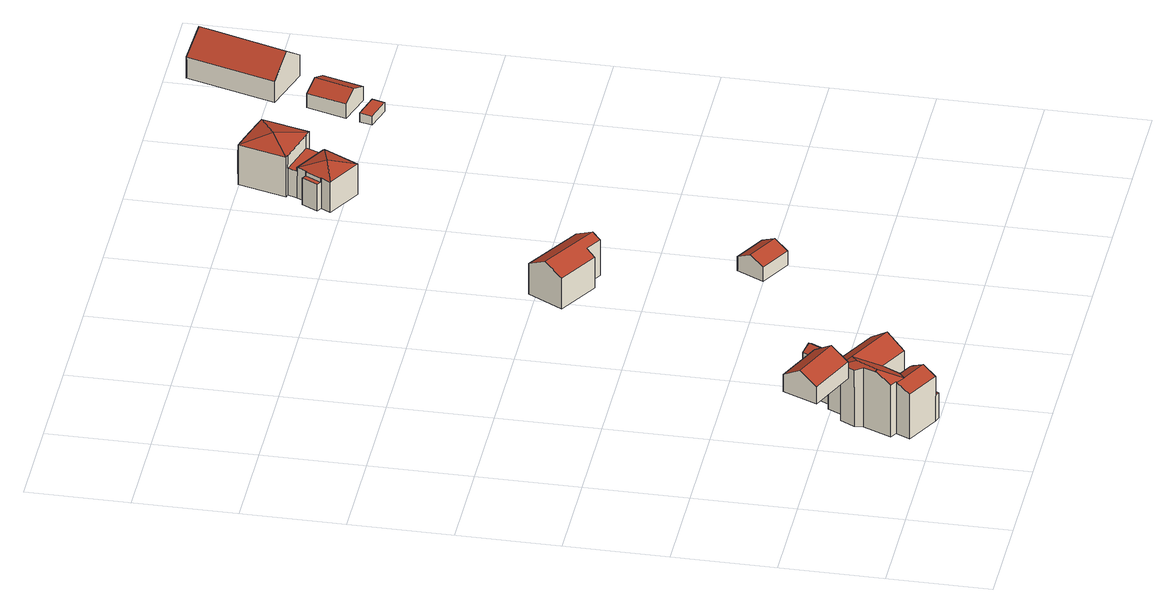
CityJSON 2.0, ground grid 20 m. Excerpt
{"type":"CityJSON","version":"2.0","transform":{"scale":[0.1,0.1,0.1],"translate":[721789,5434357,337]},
"CityObjects":{
"building1":{"type":"Building","attributes":{"Gemeindeschluessel":"09375181","HoeheDach":"366.339","HoeheGrund":"360.444","Methode":"1000","NiedrigsteTraufeDesGebaeudes":"363.977","Geometrietyp2DReferenz":"3000","measuredHeight":5.89,"function":"31001_1000","roofType":"3100"},"address":[{"Country":"Germany","Locality":"Pettendorf","ThoroughfareName":"Zur Alten Mühle 30"}],"geometry":[{"type":"Solid","lod":"2","boundaries":[[[[0,1,2,3]],[[1,4,5,2]],[[6,0,3,7]],[[8,5,4,9]],[[7,8,9,6]],[[7,3,2,5,8]],[[9,4,1,0,6]]]],"semantics":{"surfaces":[{"type":"RoofSurface","Dachneigung":"57.644","Dachorientierung":"203.854","Flaeche":"44.584","Z_MAX":"5.895","Z_MAX_ASL":"366.339","Z_MIN":"3.533","Z_MIN_ASL":"363.977"},{"type":"RoofSurface","Dachneigung":"57.663","Dachorientierung":"23.856","Flaeche":"44.702","Z_MAX":"5.895","Z_MAX_ASL":"366.339","Z_MIN":"3.540","Z_MIN_ASL":"363.984"},{"type":"WallSurface","Flaeche":"35.925","Z_MAX":"3.553","Z_MAX_ASL":"363.997","Z_MIN":"0.000","Z_MIN_ASL":"360.444"},{"type":"WallSurface","Flaeche":"35.958","Z_MAX":"3.540","Z_MAX_ASL":"363.984","Z_MIN":"0.000","Z_MIN_ASL":"360.444"},{"type":"GroundSurface","Flaeche":"75.429","Z_MAX":"0.000","Z_MAX_ASL":"360.444","Z_MIN":"0.000","Z_MIN_ASL":"360.444"},{"type":"WallSurface","Flaeche":"35.013","Z_MAX":"5.895","Z_MAX_ASL":"366.339","Z_MIN":"0.000","Z_MIN_ASL":"360.444"},{"type":"WallSurface","Flaeche":"35.122","Z_MAX":"5.895","Z_MAX_ASL":"366.339","Z_MIN":"0.000","Z_MIN_ASL":"360.444"}],"values":[[0,1,2,3,4,5,6]]}}]},
"building2":{"type":"Building","attributes":{"Gemeindeschluessel":"09375181","HoeheDach":"340.519","HoeheGrund":"338.160","Methode":"3100","NiedrigsteTraufeDesGebaeudes":"340.519","Geometrietyp2DReferenz":"3000","measuredHeight":2.36,"function":"31001_2000","roofType":"1000"},"geometry":[{"type":"Solid","lod":"2","boundaries":[[[[10,11,12,13]],[[11,14,15,12]],[[15,16,13,12]],[[14,17,16,15]],[[11,10,17,14]],[[17,10,13,16]]]],"semantics":{"surfaces":[{"type":"WallSurface","Flaeche":"7.909","Z_MAX":"2.359","Z_MAX_ASL":"340.519","Z_MIN":"0.000","Z_MIN_ASL":"338.160"},{"type":"WallSurface","Flaeche":"3.775","Z_MAX":"2.359","Z_MAX_ASL":"340.519","Z_MIN":"0.000","Z_MIN_ASL":"338.160"},{"type":"GroundSurface","Flaeche":"5.465","Z_MAX":"0.000","Z_MAX_ASL":"338.160","Z_MIN":"0.000","Z_MIN_ASL":"338.160"},{"type":"WallSurface","Flaeche":"8.237","Z_MAX":"2.359","Z_MAX_ASL":"340.519","Z_MIN":"0.000","Z_MIN_ASL":"338.160"},{"type":"RoofSurface","Dachneigung":"90.000","Dachorientierung":"-1.000","Flaeche":"5.465","Z_MAX":"2.359","Z_MAX_ASL":"340.519","Z_MIN":"2.359","Z_MIN_ASL":"340.519"},{"type":"WallSurface","Flaeche":"3.766","Z_MAX":"2.359","Z_MAX_ASL":"340.519","Z_MIN":"0.000","Z_MIN_ASL":"338.160"}],"values":[[0,1,2,3,4,5]]}}]},
"building3":{"type":"Building","attributes":{"Gemeindeschluessel":"09375181","HoeheDach":"350.800","HoeheGrund":"337.650","Methode":"2000","NiedrigsteTraufeDesGebaeudes":"343.140","Geometrietyp2DReferenz":"3000","measuredHeight":13.15,"function":"31001_1000","roofType":"3100"},"address":[{"Country":"Germany","Locality":"Pettendorf","ThoroughfareName":"Zur Alten Mühle 28"}],"geometry":[{"type":"Solid","lod":"2","boundaries":[[[[18,19,20,21]],[[22,23,24]],[[25,26,27,28,24,23]],[[29,30,31,32,33,34,35,36,37,38]],[[34,39,35]],[[40,41,42,43,44,45,46,47,18,21,48,49,50,51,52,53,54,55,56,57,58,59,60]],[[59,58,61,62,33,32]],[[63,64,53,52,65]],[[54,38,37,55]],[[66,41,40,67]],[[58,57,68,69,61]],[[36,70,56,55,37]],[[20,19,71,72,73,74]],[[45,44,75,76,74,73]],[[25,50,49,26]],[[43,77,75,44]],[[78,29,38,64,63]],[[46,72,71,47]],[[24,28,79,80,66,29,78]],[[34,62,61,69,39]],[[28,27,81,82,83]],[[47,71,19,18]],[[20,74,76,83,82]],[[21,20,82,81,48]],[[59,32,31,60]],[[41,66,80,42]],[[43,42,80,79,77]],[[34,33,62]],[[29,66,67,30]],[[56,70,68,57]],[[53,64,38,54]],[[51,50,25,23,22,84]],[[40,60,31,30,67]],[[45,73,72,46]],[[35,39,69,68,70]],[[63,65,84,22,24,78]],[[70,36,35]],[[51,84,65,52]],[[28,83,76,75,77,79]],[[49,48,81,27,26]]]],"semantics":{"surfaces":[{"type":"WallSurface","Flaeche":"6.137","Z_MAX":"5.490","Z_MAX_ASL":"343.140","Z_MIN":"0.000","Z_MIN_ASL":"337.650"},{"type":"WallSurface","Flaeche":"0.089","Z_MAX":"13.150","Z_MAX_ASL":"350.800","Z_MIN":"12.824","Z_MIN_ASL":"350.474"},{"type":"RoofSurface","Dachneigung":"59.373","Dachorientierung":"207.799","Flaeche":"8.359","Z_MAX":"13.150","Z_MAX_ASL":"350.800","Z_MIN":"11.070","Z_MIN_ASL":"348.720"},{"type":"RoofSurface","Dachneigung":"56.502","Dachorientierung":"27.804","Flaeche":"55.191","Z_MAX":"12.101","Z_MAX_ASL":"349.751","Z_MIN":"9.385","Z_MIN_ASL":"347.035"},{"type":"WallSurface","Flaeche":"0.213","Z_MAX":"9.920","Z_MAX_ASL":"347.570","Z_MIN":"9.570","Z_MIN_ASL":"347.220"},{"type":"GroundSurface","Flaeche":"201.735","Z_MAX":"0.000","Z_MAX_ASL":"337.650","Z_MIN":"0.000","Z_MIN_ASL":"337.650"},{"type":"WallSurface","Flaeche":"68.863","Z_MAX":"9.624","Z_MAX_ASL":"347.274","Z_MIN":"0.000","Z_MIN_ASL":"337.650"},{"type":"WallSurface","Flaeche":"38.802","Z_MAX":"12.137","Z_MAX_ASL":"349.787","Z_MIN":"0.000","Z_MIN_ASL":"337.650"},{"type":"WallSurface","Flaeche":"44.118","Z_MAX":"12.100","Z_MAX_ASL":"349.750","Z_MIN":"0.000","Z_MIN_ASL":"337.650"},{"type":"WallSurface","Flaeche":"61.329","Z_MAX":"9.645","Z_MAX_ASL":"347.295","Z_MIN":"0.000","Z_MIN_ASL":"337.650"},{"type":"WallSurface","Flaeche":"26.164","Z_MAX":"9.920","Z_MAX_ASL":"347.570","Z_MIN":"0.000","Z_MIN_ASL":"337.650"},{"type":"WallSurface","Flaeche":"12.346","Z_MAX":"9.570","Z_MAX_ASL":"347.220","Z_MIN":"0.000","Z_MIN_ASL":"337.650"},{"type":"RoofSurface","Dachneigung":"90.000","Dachorientierung":"-1.000","Flaeche":"7.092","Z_MAX":"5.490","Z_MAX_ASL":"343.140","Z_MIN":"5.490","Z_MIN_ASL":"343.140"},{"type":"WallSurface","Flaeche":"9.371","Z_MAX":"9.935","Z_MAX_ASL":"347.585","Z_MIN":"0.000","Z_MIN_ASL":"337.650"},{"type":"WallSurface","Flaeche":"18.986","Z_MAX":"11.179","Z_MAX_ASL":"348.829","Z_MIN":"0.000","Z_MIN_ASL":"337.650"},{"type":"WallSurface","Flaeche":"6.525","Z_MAX":"9.935","Z_MAX_ASL":"347.585","Z_MIN":"0.000","Z_MIN_ASL":"337.650"},{"type":"RoofSurface","Dachneigung":"65.894","Dachorientierung":"27.736","Flaeche":"4.466","Z_MAX":"13.150","Z_MAX_ASL":"350.800","Z_MIN":"12.100","Z_MIN_ASL":"349.750"},{"type":"WallSurface","Flaeche":"2.507","Z_MAX":"5.490","Z_MAX_ASL":"343.140","Z_MIN":"0.000","Z_MIN_ASL":"337.650"},{"type":"RoofSurface","Dachneigung":"58.497","Dachorientierung":"118.231","Flaeche":"50.535","Z_MAX":"13.150","Z_MAX_ASL":"350.800","Z_MIN":"9.570","Z_MIN_ASL":"347.220"},{"type":"RoofSurface","Dachneigung":"60.049","Dachorientierung":"118.210","Flaeche":"8.142","Z_MAX":"9.920","Z_MAX_ASL":"347.570","Z_MIN":"9.353","Z_MIN_ASL":"347.003"},{"type":"RoofSurface","Dachneigung":"62.779","Dachorientierung":"207.808","Flaeche":"24.968","Z_MAX":"11.070","Z_MAX_ASL":"348.720","Z_MIN":"9.570","Z_MIN_ASL":"347.220"},{"type":"WallSurface","Flaeche":"8.173","Z_MAX":"5.490","Z_MAX_ASL":"343.140","Z_MIN":"0.000","Z_MIN_ASL":"337.650"},{"type":"WallSurface","Flaeche":"24.934","Z_MAX":"11.070","Z_MAX_ASL":"348.720","Z_MIN":"5.490","Z_MIN_ASL":"343.140"},{"type":"WallSurface","Flaeche":"73.218","Z_MAX":"9.588","Z_MAX_ASL":"347.238","Z_MIN":"0.000","Z_MIN_ASL":"337.650"},{"type":"WallSurface","Flaeche":"78.764","Z_MAX":"9.624","Z_MAX_ASL":"347.274","Z_MIN":"0.000","Z_MIN_ASL":"337.650"},{"type":"WallSurface","Flaeche":"38.734","Z_MAX":"9.645","Z_MAX_ASL":"347.295","Z_MIN":"0.000","Z_MIN_ASL":"337.650"},{"type":"WallSurface","Flaeche":"29.988","Z_MAX":"9.597","Z_MAX_ASL":"347.247","Z_MIN":"0.000","Z_MIN_ASL":"337.650"},{"type":"WallSurface","Flaeche":"0.041","Z_MAX":"9.570","Z_MAX_ASL":"347.220","Z_MIN":"9.353","Z_MIN_ASL":"347.003"},{"type":"RoofSurface","Dachneigung":"57.574","Dachorientierung":"207.822","Flaeche":"38.530","Z_MAX":"12.101","Z_MAX_ASL":"349.751","Z_MIN":"9.615","Z_MIN_ASL":"347.265"},{"type":"WallSurface","Flaeche":"64.930","Z_MAX":"8.901","Z_MAX_ASL":"346.551","Z_MIN":"0.000","Z_MIN_ASL":"337.650"},{"type":"WallSurface","Flaeche":"20.557","Z_MAX":"12.100","Z_MAX_ASL":"349.750","Z_MIN":"0.000","Z_MIN_ASL":"337.650"},{"type":"WallSurface","Flaeche":"74.977","Z_MAX":"13.150","Z_MAX_ASL":"350.800","Z_MIN":"0.000","Z_MIN_ASL":"337.650"},{"type":"WallSurface","Flaeche":"82.726","Z_MAX":"12.101","Z_MAX_ASL":"349.751","Z_MIN":"0.000","Z_MIN_ASL":"337.650"},{"type":"WallSurface","Flaeche":"19.170","Z_MAX":"5.490","Z_MAX_ASL":"343.140","Z_MIN":"0.000","Z_MIN_ASL":"337.650"},{"type":"RoofSurface","Dachneigung":"60.043","Dachorientierung":"298.212","Flaeche":"15.036","Z_MAX":"9.920","Z_MAX_ASL":"347.570","Z_MIN":"8.880","Z_MIN_ASL":"346.530"},{"type":"RoofSurface","Dachneigung":"59.197","Dachorientierung":"298.205","Flaeche":"7.922","Z_MAX":"13.150","Z_MAX_ASL":"350.800","Z_MIN":"12.118","Z_MIN_ASL":"349.768"},{"type":"WallSurface","Flaeche":"0.388","Z_MAX":"9.570","Z_MAX_ASL":"347.220","Z_MIN":"8.901","Z_MIN_ASL":"346.551"},{"type":"WallSurface","Flaeche":"21.367","Z_MAX":"12.728","Z_MAX_ASL":"350.378","Z_MIN":"0.000","Z_MIN_ASL":"337.650"},{"type":"RoofSurface","Dachneigung":"62.609","Dachorientierung":"27.797","Flaeche":"14.247","Z_MAX":"11.070","Z_MAX_ASL":"348.720","Z_MIN":"9.570","Z_MIN_ASL":"347.220"},{"type":"WallSurface","Flaeche":"32.141","Z_MAX":"11.179","Z_MAX_ASL":"348.829","Z_MIN":"0.000","Z_MIN_ASL":"337.650"}],"values":[[0,1,2,3,4,5,6,7,8,9,10,11,12,13,14,15,16,17,18,19,20,21,22,23,24,25,26,27,28,29,30,31,32,33,34,35,36,37,38,39]]}}]},
"building4":{"type":"Building","attributes":{"Gemeindeschluessel":"09375181","HoeheDach":"351.189","HoeheGrund":"342.460","Methode":"1000","NiedrigsteTraufeDesGebaeudes":"349.087","Geometrietyp2DReferenz":"3000","measuredHeight":8.73,"function":"31001_1000","roofType":"3100"},"address":[{"Country":"Germany","Locality":"Pettendorf","ThoroughfareName":"Zur Alten Mühle 26"}],"geometry":[{"type":"Solid","lod":"2","boundaries":[[[[85,86,87,88]],[[89,90,91,92,93,94]],[[95,85,88,96,97,98]],[[97,90,89,98]],[[92,87,86,93]],[[88,87,92,91,96]],[[98,89,94,95]],[[96,91,90,97]],[[95,94,93,86,85]]]],"semantics":{"surfaces":[{"type":"WallSurface","Flaeche":"87.302","Z_MAX":"6.639","Z_MAX_ASL":"349.099","Z_MIN":"0.000","Z_MIN_ASL":"342.460"},{"type":"RoofSurface","Dachneigung":"61.757","Dachorientierung":"210.466","Flaeche":"49.422","Z_MAX":"8.729","Z_MAX_ASL":"351.189","Z_MIN":"6.627","Z_MIN_ASL":"349.087"},{"type":"GroundSurface","Flaeche":"94.677","Z_MAX":"0.000","Z_MAX_ASL":"342.460","Z_MIN":"0.000","Z_MIN_ASL":"342.460"},{"type":"WallSurface","Flaeche":"14.203","Z_MAX":"7.718","Z_MAX_ASL":"350.178","Z_MIN":"0.000","Z_MIN_ASL":"342.460"},{"type":"RoofSurface","Dachneigung":"61.747","Dachorientierung":"30.462","Flaeche":"58.055","Z_MAX":"8.729","Z_MAX_ASL":"351.189","Z_MIN":"6.639","Z_MIN_ASL":"349.099"},{"type":"WallSurface","Flaeche":"45.446","Z_MAX":"8.729","Z_MAX_ASL":"351.189","Z_MIN":"0.000","Z_MIN_ASL":"342.460"},{"type":"WallSurface","Flaeche":"62.238","Z_MAX":"6.657","Z_MAX_ASL":"349.117","Z_MIN":"0.000","Z_MIN_ASL":"342.460"},{"type":"WallSurface","Flaeche":"29.128","Z_MAX":"7.718","Z_MAX_ASL":"350.178","Z_MIN":"0.000","Z_MIN_ASL":"342.460"},{"type":"WallSurface","Flaeche":"59.920","Z_MAX":"8.729","Z_MAX_ASL":"351.189","Z_MIN":"0.000","Z_MIN_ASL":"342.460"}],"values":[[0,1,2,3,4,5,6,7,8]]}}]},
"building5":{"type":"Building","attributes":{"Gemeindeschluessel":"09375181","HoeheDach":"342.347","HoeheGrund":"337.840","Methode":"1000","NiedrigsteTraufeDesGebaeudes":"340.745","Geometrietyp2DReferenz":"3000","measuredHeight":4.51,"function":"31001_2000","roofType":"3100"},"geometry":[{"type":"Solid","lod":"2","boundaries":[[[[99,100,101,102]],[[101,103,104,105,102]],[[100,106,103,101]],[[102,105,107,99]],[[99,107,108,106,100]],[[105,104,108,107]],[[104,103,106,108]]]],"semantics":{"surfaces":[{"type":"GroundSurface","Flaeche":"43.324","Z_MAX":"0.000","Z_MAX_ASL":"337.840","Z_MIN":"0.000","Z_MIN_ASL":"337.840"},{"type":"WallSurface","Flaeche":"22.360","Z_MAX":"4.507","Z_MAX_ASL":"342.347","Z_MIN":"0.000","Z_MIN_ASL":"337.840"},{"type":"WallSurface","Flaeche":"20.953","Z_MAX":"2.917","Z_MAX_ASL":"340.757","Z_MIN":"0.000","Z_MIN_ASL":"337.840"},{"type":"WallSurface","Flaeche":"20.974","Z_MAX":"2.914","Z_MAX_ASL":"340.754","Z_MIN":"0.000","Z_MIN_ASL":"337.840"},{"type":"WallSurface","Flaeche":"22.299","Z_MAX":"4.507","Z_MAX_ASL":"342.347","Z_MIN":"0.000","Z_MIN_ASL":"337.840"},{"type":"RoofSurface","Dachneigung":"62.082","Dachorientierung":"208.107","Flaeche":"24.489","Z_MAX":"4.507","Z_MAX_ASL":"342.347","Z_MIN":"2.914","Z_MIN_ASL":"340.754"},{"type":"RoofSurface","Dachneigung":"62.087","Dachorientierung":"28.111","Flaeche":"24.539","Z_MAX":"4.507","Z_MAX_ASL":"342.347","Z_MIN":"2.905","Z_MIN_ASL":"340.745"}],"values":[[0,1,2,3,4,5,6]]}}]},
"building6":{"type":"Building","attributes":{"Gemeindeschluessel":"09375181","HoeheDach":"352.440","HoeheGrund":"342.520","Methode":"2000","NiedrigsteTraufeDesGebaeudes":"348.260","Geometrietyp2DReferenz":"3000","measuredHeight":9.92,"function":"31001_1000","roofType":"3500","storeysAboveGround":3},"address":[{"Country":"Germany","Locality":"Pettendorf","ThoroughfareName":"Zur Alten Mühle 22"}],"geometry":[{"type":"Solid","lod":"2","boundaries":[[[[109,110,111,112]],[[113,114,115,116,117]],[[118,119,120,121,122,123,124]],[[125,126,127,128]],[[129,130,131,132]],[[133,134,135,136]],[[137,136,135,138,121,120]],[[133,139,123,122,140,134]],[[141,142,143,144,145]],[[146,137,120,119,147]],[[148,117,116,149,111,110,150]],[[125,113,117,148,142,141,151,126]],[[113,125,128,152,153,139,133,136,137,146,109,112,154,155,129,132,114]],[[143,156,144]],[[149,131,130,157,158]],[[145,159,151,141]],[[140,138,135,134]],[[148,150,156,143,142]],[[160,161,118]],[[160,118,124]],[[146,147,159,145,144,156,150,110,109]],[[118,161,127,126,151,159,147,119]],[[116,115,131,149]],[[155,157,130,129]],[[153,152,160,124]],[[154,158,157,155]],[[139,153,124,123]],[[112,111,158,154]],[[140,122,121,138]],[[149,158,111]],[[152,128,127,161,160]],[[132,131,115,114]]]],"semantics":{"surfaces":[{"type":"WallSurface","Flaeche":"6.529","Z_MAX":"8.539","Z_MAX_ASL":"351.059","Z_MIN":"0.000","Z_MIN_ASL":"342.520"},{"type":"WallSurface","Flaeche":"9.940","Z_MAX":"8.542","Z_MAX_ASL":"351.062","Z_MIN":"0.000","Z_MIN_ASL":"342.520"},{"type":"RoofSurface","Dachneigung":"72.083","Dachorientierung":"298.977","Flaeche":"16.192","Z_MAX":"7.880","Z_MAX_ASL":"350.400","Z_MIN":"6.580","Z_MIN_ASL":"349.100"},{"type":"WallSurface","Flaeche":"2.473","Z_MAX":"6.585","Z_MAX_ASL":"349.105","Z_MIN":"0.000","Z_MIN_ASL":"342.520"},{"type":"WallSurface","Flaeche":"14.468","Z_MAX":"8.534","Z_MAX_ASL":"351.054","Z_MIN":"0.000","Z_MIN_ASL":"342.520"},{"type":"WallSurface","Flaeche":"20.110","Z_MAX":"5.740","Z_MAX_ASL":"348.260","Z_MIN":"0.000","Z_MIN_ASL":"342.520"},{"type":"WallSurface","Flaeche":"6.340","Z_MAX":"6.628","Z_MAX_ASL":"349.148","Z_MIN":"0.000","Z_MIN_ASL":"342.520"},{"type":"WallSurface","Flaeche":"6.164","Z_MAX":"6.621","Z_MAX_ASL":"349.141","Z_MIN":"0.000","Z_MIN_ASL":"342.520"},{"type":"RoofSurface","Dachneigung":"90.000","Dachorientierung":"-1.000","Flaeche":"20.736","Z_MAX":"5.770","Z_MAX_ASL":"348.290","Z_MIN":"5.770","Z_MIN_ASL":"348.290"},{"type":"WallSurface","Flaeche":"14.444","Z_MAX":"6.628","Z_MAX_ASL":"349.148","Z_MIN":"0.000","Z_MIN_ASL":"342.520"},{"type":"RoofSurface","Dachneigung":"73.968","Dachorientierung":"196.027","Flaeche":"24.309","Z_MAX":"9.920","Z_MAX_ASL":"352.440","Z_MIN":"8.520","Z_MIN_ASL":"351.040"},{"type":"WallSurface","Flaeche":"21.535","Z_MAX":"8.538","Z_MAX_ASL":"351.058","Z_MIN":"0.000","Z_MIN_ASL":"342.520"},{"type":"GroundSurface","Flaeche":"178.782","Z_MAX":"0.000","Z_MAX_ASL":"342.520","Z_MIN":"0.000","Z_MIN_ASL":"342.520"},{"type":"RoofSurface","Dachneigung":"90.000","Dachorientierung":"-1.000","Flaeche":"0.086","Z_MAX":"5.740","Z_MAX_ASL":"348.260","Z_MIN":"5.740","Z_MIN_ASL":"348.260"},{"type":"RoofSurface","Dachneigung":"73.968","Dachorientierung":"15.881","Flaeche":"23.949","Z_MAX":"9.920","Z_MAX_ASL":"352.440","Z_MIN":"8.531","Z_MIN_ASL":"351.051"},{"type":"WallSurface","Flaeche":"6.054","Z_MAX":"6.580","Z_MAX_ASL":"349.100","Z_MIN":"5.770","Z_MIN_ASL":"348.290"},{"type":"RoofSurface","Dachneigung":"90.000","Dachorientierung":"-1.000","Flaeche":"3.260","Z_MAX":"5.740","Z_MAX_ASL":"348.260","Z_MIN":"5.740","Z_MIN_ASL":"348.260"},{"type":"WallSurface","Flaeche":"20.964","Z_MAX":"8.520","Z_MAX_ASL":"351.040","Z_MIN":"5.740","Z_MIN_ASL":"348.260"},{"type":"RoofSurface","Dachneigung":"72.095","Dachorientierung":"118.978","Flaeche":"16.317","Z_MAX":"7.880","Z_MAX_ASL":"350.400","Z_MIN":"6.599","Z_MIN_ASL":"349.119"},{"type":"RoofSurface","Dachneigung":"71.884","Dachorientierung":"208.789","Flaeche":"16.175","Z_MAX":"7.880","Z_MAX_ASL":"350.400","Z_MIN":"6.605","Z_MIN_ASL":"349.125"},{"type":"WallSurface","Flaeche":"11.779","Z_MAX":"8.539","Z_MAX_ASL":"351.059","Z_MIN":"0.000","Z_MIN_ASL":"342.520"},{"type":"RoofSurface","Dachneigung":"71.881","Dachorientierung":"28.778","Flaeche":"16.799","Z_MAX":"7.880","Z_MAX_ASL":"350.400","Z_MIN":"6.580","Z_MIN_ASL":"349.100"},{"type":"RoofSurface","Dachneigung":"73.818","Dachorientierung":"105.149","Flaeche":"23.985","Z_MAX":"9.920","Z_MAX_ASL":"352.440","Z_MIN":"8.533","Z_MIN_ASL":"351.053"},{"type":"WallSurface","Flaeche":"43.477","Z_MAX":"8.536","Z_MAX_ASL":"351.056","Z_MIN":"0.000","Z_MIN_ASL":"342.520"},{"type":"WallSurface","Flaeche":"51.977","Z_MAX":"6.605","Z_MAX_ASL":"349.125","Z_MIN":"0.000","Z_MIN_ASL":"342.520"},{"type":"WallSurface","Flaeche":"23.641","Z_MAX":"8.536","Z_MAX_ASL":"351.056","Z_MIN":"0.000","Z_MIN_ASL":"342.520"},{"type":"WallSurface","Flaeche":"14.442","Z_MAX":"6.621","Z_MAX_ASL":"349.141","Z_MIN":"0.000","Z_MIN_ASL":"342.520"},{"type":"WallSurface","Flaeche":"82.145","Z_MAX":"8.533","Z_MAX_ASL":"351.053","Z_MIN":"0.000","Z_MIN_ASL":"342.520"},{"type":"WallSurface","Flaeche":"2.939","Z_MAX":"6.580","Z_MAX_ASL":"349.100","Z_MIN":"5.740","Z_MIN_ASL":"348.260"},{"type":"RoofSurface","Dachneigung":"73.803","Dachorientierung":"285.128","Flaeche":"23.954","Z_MAX":"9.920","Z_MAX_ASL":"352.440","Z_MIN":"8.531","Z_MIN_ASL":"351.051"},{"type":"WallSurface","Flaeche":"51.947","Z_MAX":"6.599","Z_MAX_ASL":"349.119","Z_MIN":"0.000","Z_MIN_ASL":"342.520"},{"type":"WallSurface","Flaeche":"82.013","Z_MAX":"8.534","Z_MAX_ASL":"351.054","Z_MIN":"0.000","Z_MIN_ASL":"342.520"}],"values":[[0,1,2,3,4,5,6,7,8,9,10,11,12,13,14,15,16,17,18,19,20,21,22,23,24,25,26,27,28,29,30,31]]}}]},
"building7":{"type":"Building","attributes":{"Gemeindeschluessel":"09375181","HoeheDach":"347.890","HoeheGrund":"342.920","Methode":"2000","NiedrigsteTraufeDesGebaeudes":"347.890","Geometrietyp2DReferenz":"3000","measuredHeight":4.97,"function":"51009_1610","roofType":"1000"},"geometry":[{"type":"Solid","lod":"2","boundaries":[[[[162,163,164,165]],[[165,164,166,167]],[[163,168,166,164]],[[169,168,163,162]],[[169,162,165,167]],[[169,167,166,168]]]],"semantics":{"surfaces":[{"type":"RoofSurface","Dachneigung":"90.000","Dachorientierung":"-1.000","Flaeche":"7.549","Z_MAX":"4.970","Z_MAX_ASL":"347.890","Z_MIN":"4.970","Z_MIN_ASL":"347.890"},{"type":"WallSurface","Flaeche":"7.089","Z_MAX":"4.970","Z_MAX_ASL":"347.890","Z_MIN":"0.000","Z_MIN_ASL":"342.920"},{"type":"WallSurface","Flaeche":"25.496","Z_MAX":"4.970","Z_MAX_ASL":"347.890","Z_MIN":"0.000","Z_MIN_ASL":"342.920"},{"type":"WallSurface","Flaeche":"7.594","Z_MAX":"4.970","Z_MAX_ASL":"347.890","Z_MIN":"0.000","Z_MIN_ASL":"342.920"},{"type":"WallSurface","Flaeche":"25.328","Z_MAX":"4.970","Z_MAX_ASL":"347.890","Z_MIN":"0.000","Z_MIN_ASL":"342.920"},{"type":"GroundSurface","Flaeche":"7.549","Z_MAX":"0.000","Z_MAX_ASL":"342.920","Z_MIN":"0.000","Z_MIN_ASL":"342.920"}],"values":[[0,1,2,3,4,5]]}}]},
"building8":{"type":"Building","attributes":{"Gemeindeschluessel":"09375181","HoeheDach":"339.634","HoeheGrund":"337.730","Methode":"1000","NiedrigsteTraufeDesGebaeudes":"339.634","Geometrietyp2DReferenz":"3000","measuredHeight":1.9,"function":"31001_2000","roofType":"1000","storeysAboveGround":1},"geometry":[{"type":"Solid","lod":"2","boundaries":[[[[170,171,172,173]],[[174,175,171,170]],[[176,177,175,174]],[[175,177,172,171]],[[173,172,177,176]],[[170,173,176,174]]]],"semantics":{"surfaces":[{"type":"WallSurface","Flaeche":"4.926","Z_MAX":"1.904","Z_MAX_ASL":"339.634","Z_MIN":"0.000","Z_MIN_ASL":"337.730"},{"type":"WallSurface","Flaeche":"9.973","Z_MAX":"1.904","Z_MAX_ASL":"339.634","Z_MIN":"0.000","Z_MIN_ASL":"337.730"},{"type":"RoofSurface","Dachneigung":"90.000","Dachorientierung":"-1.000","Flaeche":"13.552","Z_MAX":"1.904","Z_MAX_ASL":"339.634","Z_MIN":"1.904","Z_MIN_ASL":"339.634"},{"type":"GroundSurface","Flaeche":"13.552","Z_MAX":"0.000","Z_MAX_ASL":"337.730","Z_MIN":"0.000","Z_MIN_ASL":"337.730"}],"values":[[0,1,0,2,1,3]]}}]},
"building9":{"type":"Building","attributes":{"Gemeindeschluessel":"09375181","HoeheDach":"342.187","HoeheGrund":"337.560","Methode":"1000","NiedrigsteTraufeDesGebaeudes":"340.659","Geometrietyp2DReferenz":"3000","measuredHeight":4.63,"function":"31001_2000","roofType":"3100","storeysAboveGround":1},"geometry":[{"type":"Solid","lod":"2","boundaries":[[[[178,179,180,181]],[[182,183,180,179,184]],[[185,178,181,186,187]],[[182,184,185,187]],[[184,179,178,185]],[[181,180,183,186]],[[187,186,183,182]]]],"semantics":{"surfaces":[{"type":"RoofSurface","Dachneigung":"65.323","Dachorientierung":"106.563","Flaeche":"29.789","Z_MAX":"4.627","Z_MAX_ASL":"342.187","Z_MIN":"3.099","Z_MIN_ASL":"340.659"},{"type":"WallSurface","Flaeche":"25.659","Z_MAX":"4.627","Z_MAX_ASL":"342.187","Z_MIN":"0.000","Z_MIN_ASL":"337.560"},{"type":"WallSurface","Flaeche":"25.679","Z_MAX":"4.627","Z_MAX_ASL":"342.187","Z_MIN":"0.000","Z_MIN_ASL":"337.560"},{"type":"GroundSurface","Flaeche":"54.147","Z_MAX":"0.000","Z_MAX_ASL":"337.560","Z_MIN":"0.000","Z_MIN_ASL":"337.560"},{"type":"WallSurface","Flaeche":"25.250","Z_MAX":"3.102","Z_MAX_ASL":"340.662","Z_MIN":"0.000","Z_MIN_ASL":"337.560"},{"type":"RoofSurface","Dachneigung":"65.321","Dachorientierung":"286.563","Flaeche":"29.802","Z_MAX":"4.627","Z_MAX_ASL":"342.187","Z_MIN":"3.101","Z_MIN_ASL":"340.661"},{"type":"WallSurface","Flaeche":"25.296","Z_MAX":"3.101","Z_MAX_ASL":"340.661","Z_MIN":"0.000","Z_MIN_ASL":"337.560"}],"values":[[0,1,2,3,4,5,6]]}}]},
"building10":{"type":"Building","attributes":{"Gemeindeschluessel":"09375181","HoeheDach":"345.741","HoeheGrund":"337.520","Methode":"1000","NiedrigsteTraufeDesGebaeudes":"342.116","Geometrietyp2DReferenz":"3000","measuredHeight":8.22,"function":"31001_2000","roofType":"3100","storeysAboveGround":1},"geometry":[{"type":"Solid","lod":"2","boundaries":[[[[188,189,190,191]],[[192,193,194,195]],[[191,190,192,195,196]],[[197,194,193,189,188]],[[196,195,194,197]],[[190,189,193,192]],[[197,188,191,196]]]],"semantics":{"surfaces":[{"type":"WallSurface","Flaeche":"83.014","Z_MAX":"4.598","Z_MAX_ASL":"342.118","Z_MIN":"0.000","Z_MIN_ASL":"337.520"},{"type":"RoofSurface","Dachneigung":"54.245","Dachorientierung":"286.910","Flaeche":"111.885","Z_MAX":"8.221","Z_MAX_ASL":"345.741","Z_MIN":"4.596","Z_MIN_ASL":"342.116"},{"type":"WallSurface","Flaeche":"64.480","Z_MAX":"8.221","Z_MAX_ASL":"345.741","Z_MIN":"0.000","Z_MIN_ASL":"337.520"},{"type":"WallSurface","Flaeche":"64.505","Z_MAX":"8.221","Z_MAX_ASL":"345.741","Z_MIN":"0.000","Z_MIN_ASL":"337.520"},{"type":"WallSurface","Flaeche":"82.954","Z_MAX":"4.600","Z_MAX_ASL":"342.120","Z_MIN":"0.000","Z_MIN_ASL":"337.520"},{"type":"RoofSurface","Dachneigung":"54.237","Dachorientierung":"106.910","Flaeche":"111.903","Z_MAX":"8.221","Z_MAX_ASL":"345.741","Z_MIN":"4.598","Z_MIN_ASL":"342.118"},{"type":"GroundSurface","Flaeche":"181.597","Z_MAX":"0.000","Z_MAX_ASL":"337.520","Z_MIN":"0.000","Z_MIN_ASL":"337.520"}],"values":[[0,1,2,3,4,5,6]]}}]}
},
"vertices":[
[101,125,270],[116,159,293],[23,200,293],[8,166,270],[131,193,270],[38,234,270],[101,125,234],[8,166,234],[38,234,234],[131,193,234],
[388,37,35],[373,7,35],[373,7,12],[388,37,12],[358,13,35],[358,13,12],[374,44,12],[374,44,35],
[347,2,6],[347,2,61],[337,6,61],[337,6,6],[282,107,135],[282,107,138],[287,105,138],[268,77,118],[283,69,118],[282,68,117],[300,58,117],[337,161,128],[429,113,128],[446,146,103],[374,184,103],[374,184,102],[371,186,102],[360,192,102],[350,197,102],[340,206,100],[321,169,128],[366,189,106],[410,78,6],[354,108,6],[335,72,6],[363,58,6],[360,52,6],[374,44,6],[358,13,6],[354,15,6],[269,42,6],[283,69,6],[268,77,6],[293,132,6],[291,149,6],[306,177,6],[321,169,6],[340,206,6],[350,197,6],[384,262,6],[408,249,6],[374,184,6],[446,146,6],[408,249,100],[374,184,100],[306,176,128],[306,177,128],[291,149,128],[354,108,103],[410,78,103],[384,262,95],[400,253,106],[350,197,96],[354,15,61],[358,13,61],[374,44,61],[361,51,61],[360,52,106],[361,51,106],[363,58,102],[310,148,138],[336,72,102],[335,72,102],[269,42,102],[337,6,102],[350,32,117],[293,132,134],
[547,800,55],[547,800,121],[661,733,121],[661,733,55],[589,685,121],[599,702,132],[631,683,132],[641,699,142],[528,766,142],[508,732,121],[508,732,55],[631,683,55],[599,702,55],[589,685,55],
[737,400,8],[765,453,8],[829,419,8],[800,366,8],[829,419,37],[815,393,53],[800,366,38],[765,453,38],[737,400,38],[751,427,53],
[794,1293,55],[794,1293,141],[787,1295,141],[787,1295,55],[867,1272,55],[879,1269,55],[879,1269,141],[878,1269,141],[867,1272,141],[802,1221,134],[787,1273,121],[777,1255,121],[775,1256,121],[758,1225,121],[760,1225,121],[749,1206,121],[853,1238,55],[853,1238,121],[856,1237,121],[856,1237,55],[887,1367,55],[887,1367,141],[904,1362,141],[904,1362,55],[750,1230,55],[750,1230,113],[767,1261,113],[767,1261,55],[777,1255,55],[775,1256,113],[760,1225,55],[758,1225,113],[853,1239,113],[867,1272,113],[795,1292,113],[790,1283,113],[787,1275,113],[787,1274,55],[787,1274,121],[867,1272,140],[845,1329,154],[794,1293,140],[853,1239,121],[818,1168,55],[749,1206,55],[812,1388,55],[838,1381,55],[794,1293,113],[838,1381,141],[812,1388,141],[787,1275,121],[818,1168,121],[856,1236,121],
[887,1367,109],[891,1382,109],[842,1395,109],[838,1381,109],[842,1395,59],[838,1381,59],[891,1382,59],[887,1367,59],
[1125,1197,7],[1125,1197,26],[1132,1222,26],[1132,1222,7],[1175,1183,7],[1175,1183,26],[1182,1208,7],[1182,1208,26],
[1204,1229,37],[1227,1308,37],[1195,1317,52],[1172,1239,52],[1163,1326,6],[1163,1326,37],[1227,1308,6],[1204,1229,6],[1140,1248,37],[1140,1248,6],
[1319,1531,5],[1319,1531,51],[1266,1358,51],[1266,1358,5],[1218,1373,87],[1271,1546,87],[1222,1560,51],[1170,1387,51],[1170,1387,5],[1222,1560,5]
]}
